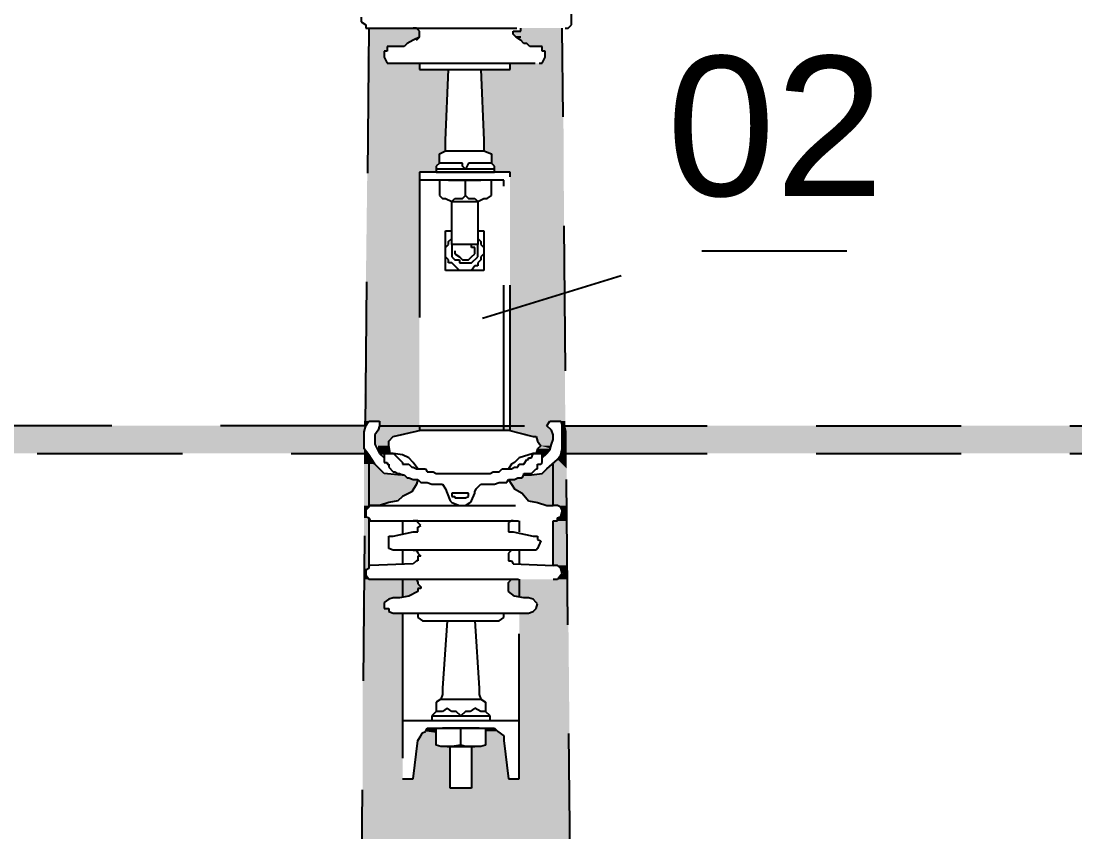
# Model space of a CAD drawing. Header units: metres. Extents: x 3162.2 to 3239.3, y 1435.1 to 1475.8.
# Drawn here: x 3178.155 to 3179.608, y 1471.202 to 1472.319 of the extents above; entities that cross this region are included whole.
import ezdxf

# ---------------------------------------------------------------- set-up
doc = ezdxf.new("R2010")
doc.units = ezdxf.units.M
doc.linetypes.add('CONTORNO_QUADRO_T', pattern=[0.35, 0.2, -0.15])
doc.layers.add('PDF29_Geometry', color=7, linetype='Continuous')
doc.layers.add('PDF29_Solid Fills', color=7, linetype='Continuous', true_color=0x939598)
doc.layers.add('PDF29_Text', color=30, linetype='Continuous', true_color=0xff7f00)
doc.styles.add('PDF ArialMT', font='arial.ttf')

msp = doc.modelspace()

# ---------------------------------------------------------------- linework, layer by layer
at = {"layer": 'PDF29_Geometry', "linetype": 'CONTORNO_QUADRO_T', "lineweight": 25}
for points in [[(3178.6237, 1472.3245), (3178.6237, 1472.3181), (3178.63, 1472.3139), (3178.63, 1472.3096), (3178.6385, 1472.3096), (3178.9052, 1472.3096), (3178.9094, 1472.3096), (3178.9137, 1472.3139), (3178.9137, 1472.3287)], [(3178.6343, 1472.3096), (3178.611, 1469.6469), (3178.6025, 1468.8045)], [(3178.6999, 1472.2927), (3178.7041, 1472.2969), (3178.7041, 1472.3054), (3178.6999, 1472.3096), (3178.6957, 1472.3096)], [(3178.8438, 1472.2969), (3178.8375, 1472.2969), (3178.8332, 1472.3012), (3178.8332, 1472.3054), (3178.8375, 1472.3054), (3178.8438, 1472.3054), (3178.8438, 1472.3096)], [(3178.9348, 1468.4997), (3178.9221, 1469.6469), (3178.9221, 1470.0872), (3178.901, 1472.3096)], [(3178.7041, 1472.2969), (3178.6957, 1472.2927), (3178.6872, 1472.2885), (3178.683, 1472.2842), (3178.6639, 1472.2842), (3178.6597, 1472.2842), (3178.6597, 1472.2779), (3178.6554, 1472.2779), (3178.6554, 1472.2694), (3178.6597, 1472.261), (3178.6639, 1472.261), (3178.8692, 1472.261), (3178.8735, 1472.261), (3178.8777, 1472.2694), (3178.8777, 1472.2779), (3178.8735, 1472.2779), (3178.8735, 1472.2842), (3178.8692, 1472.2842), (3178.8565, 1472.2842), (3178.8523, 1472.2885), (3178.8481, 1472.2885), (3178.8438, 1472.2927), (3178.8375, 1472.2969)], [(3178.7041, 1472.261), (3178.7041, 1472.2567), (3178.7041, 1472.2525), (3178.7147, 1472.2525), (3178.8205, 1472.2525), (3178.829, 1472.2525), (3178.829, 1472.2567), (3178.829, 1472.261)], [(3178.7316, 1472.1234), (3178.7316, 1472.1361), (3178.7401, 1472.1403), (3178.7401, 1472.1445), (3178.7401, 1472.1551), (3178.7443, 1472.2525)], [(3178.7888, 1472.2525), (3178.793, 1472.1551), (3178.793, 1472.1445), (3178.793, 1472.1403), (3178.8036, 1472.1361), (3178.8036, 1472.1234)], [(3178.7401, 1472.1403), (3178.793, 1472.1403)], [(3178.8078, 1472.1149), (3178.7274, 1472.1149), (3178.7274, 1472.1107), (3178.8078, 1472.1107), (3178.8078, 1472.1149), (3178.8078, 1472.1191), (3178.8036, 1472.1234), (3178.7973, 1472.1234), (3178.793, 1472.1234), (3178.7803, 1472.1234), (3178.7761, 1472.1234), (3178.7719, 1472.1234), (3178.7676, 1472.1149), (3178.7634, 1472.1191), (3178.7634, 1472.1234), (3178.7592, 1472.1234), (3178.7528, 1472.1234), (3178.7401, 1472.1234), (3178.7359, 1472.1234), (3178.7316, 1472.1234), (3178.7274, 1472.1191), (3178.7274, 1472.1149)], [(3178.829, 1471.7551), (3178.829, 1472.1043), (3178.829, 1472.1107), (3178.7041, 1472.1107), (3178.7041, 1471.7551)], [(3178.8205, 1471.7551), (3178.8205, 1472.0916), (3178.8205, 1472.0959), (3178.8205, 1472.1001), (3178.8163, 1472.1001), (3178.7041, 1472.1001)], [(3178.793, 1472.1001), (3178.7401, 1472.1001)], [(3178.7528, 1472.1001), (3178.7803, 1472.1001)], [(3178.7676, 1472.0789), (3178.7676, 1472.1001)], [(3178.7846, 1472.0302), (3178.793, 1472.0302), (3178.793, 1471.9752), (3178.7401, 1471.9752), (3178.7401, 1472.0302), (3178.7486, 1472.0302)], [(3178.7846, 1472.0197), (3178.7888, 1472.0154), (3178.7888, 1472.0112), (3178.793, 1472.007), (3178.793, 1471.9985), (3178.7888, 1471.9943), (3178.7888, 1471.99), (3178.7846, 1471.9858), (3178.7846, 1471.9816), (3178.7803, 1471.9816), (3178.7761, 1471.9752), (3178.7592, 1471.9752), (3178.7528, 1471.9816), (3178.7486, 1471.9858), (3178.7443, 1471.9858), (3178.7443, 1471.99), (3178.7401, 1471.9943), (3178.7401, 1472.007), (3178.7443, 1472.0112), (3178.7443, 1472.0154), (3178.7486, 1472.0197)], [(3178.7528, 1472.0112), (3178.7486, 1472.0112), (3178.7486, 1471.9943), (3178.7528, 1471.99), (3178.7592, 1471.99), (3178.7592, 1471.9858), (3178.7634, 1471.9858), (3178.7719, 1471.9858), (3178.7761, 1471.9858), (3178.7846, 1471.9943), (3178.7846, 1472.0112), (3178.7803, 1472.0112)], [(3178.7528, 1472.0027), (3178.7528, 1471.9985), (3178.7592, 1471.9943), (3178.7634, 1471.99), (3178.7719, 1471.99), (3178.7761, 1471.9943), (3178.7803, 1471.9985), (3178.7803, 1472.007), (3178.7761, 1472.007), (3178.7761, 1472.0112), (3178.7719, 1472.0112)], [(3178.6808, 1471.6937), (3178.6745, 1471.6937), (3178.6554, 1471.6958), (3178.6491, 1471.7022), (3178.6427, 1471.7085), (3178.6343, 1471.7212), (3178.6279, 1471.7297), (3178.6279, 1471.7403), (3178.6279, 1471.7466), (3178.6279, 1471.753), (3178.63, 1471.7614), (3177.1272, 1471.7614), (3177.1272, 1471.7233), (3178.63, 1471.7233)], [(3178.63, 1471.7614), (3178.6343, 1471.7678), (3178.6427, 1471.7678), (3178.6491, 1471.7678), (3178.6491, 1471.7614), (3178.8798, 1471.7614), (3178.884, 1471.7678), (3178.8883, 1471.7678), (3178.8946, 1471.7678), (3178.8989, 1471.7678), (3178.901, 1471.7614)], [(3178.6491, 1471.7614), (3178.647, 1471.7551), (3178.6427, 1471.7487), (3178.6427, 1471.736), (3178.6491, 1471.7233), (3178.6554, 1471.717)], [(3178.6491, 1471.7233), (3178.6681, 1471.7233), (3178.6639, 1471.7233), (3178.6618, 1471.7339), (3178.6618, 1471.7403), (3178.6681, 1471.7466), (3178.7062, 1471.7551), (3178.8269, 1471.7551), (3178.8608, 1471.7466), (3178.865, 1471.7466), (3178.8671, 1471.7403), (3178.8713, 1471.7339), (3178.8671, 1471.7297), (3178.865, 1471.7233), (3178.8608, 1471.7233), (3178.8798, 1471.7233)], [(3178.8481, 1471.6937), (3178.8586, 1471.6937), (3178.8735, 1471.6958), (3178.8798, 1471.7022), (3178.8946, 1471.7149), (3178.8989, 1471.7212), (3178.901, 1471.7297), (3178.901, 1471.7403), (3178.901, 1471.753), (3178.901, 1471.7614), (3180.4038, 1471.7614)], [(3178.8735, 1471.717), (3178.8798, 1471.7233), (3178.884, 1471.7276), (3178.8862, 1471.736), (3178.8883, 1471.7424), (3178.8883, 1471.7487), (3178.8862, 1471.7551), (3178.8798, 1471.7614)], [(3178.6343, 1471.717), (3178.6343, 1471.6492)], [(3178.6533, 1471.7233), (3178.6554, 1471.7233), (3178.6554, 1471.717), (3178.6554, 1471.7106), (3178.6597, 1471.7106), (3178.6597, 1471.7085), (3178.6618, 1471.7085), (3178.6618, 1471.7043), (3178.6681, 1471.6979), (3178.6703, 1471.6979), (3178.6745, 1471.6958), (3178.6766, 1471.6958), (3178.6808, 1471.6937), (3178.683, 1471.6937), (3178.6872, 1471.6895), (3178.6893, 1471.6895), (3178.6957, 1471.6873), (3178.702, 1471.6873), (3178.7062, 1471.6831), (3178.7147, 1471.6831), (3178.7211, 1471.681), (3178.7338, 1471.681), (3178.7359, 1471.681), (3178.7401, 1471.6746), (3178.7422, 1471.6683), (3178.7465, 1471.6577), (3178.7486, 1471.6556), (3178.7592, 1471.6514), (3178.7655, 1471.6514), (3178.7676, 1471.6514), (3178.774, 1471.6556), (3178.7761, 1471.6577), (3178.7803, 1471.6683), (3178.7803, 1471.6704), (3178.7824, 1471.6746), (3178.7888, 1471.681), (3178.7951, 1471.681), (3178.7994, 1471.681), (3178.8078, 1471.681), (3178.8142, 1471.6831), (3178.8248, 1471.6831), (3178.8269, 1471.6873), (3178.8311, 1471.6873), (3178.8332, 1471.6873), (3178.8354, 1471.6873), (3178.8396, 1471.6895), (3178.8459, 1471.6895), (3178.8481, 1471.6937), (3178.8481, 1471.6958), (3178.8523, 1471.6958), (3178.8544, 1471.6958), (3178.8586, 1471.6958), (3178.865, 1471.7022), (3178.8671, 1471.7022), (3178.8671, 1471.7043), (3178.8671, 1471.7085), (3178.8713, 1471.7085), (3178.8735, 1471.7106), (3178.8735, 1471.7149), (3178.8735, 1471.717), (3178.8735, 1471.7212), (3178.8777, 1471.7212), (3178.8777, 1471.7233)], [(3178.702, 1471.7022), (3178.6957, 1471.7106), (3178.6893, 1471.717), (3178.6808, 1471.7212), (3178.6681, 1471.7233), (3178.6703, 1471.7212), (3178.6745, 1471.717), (3178.6766, 1471.7149), (3178.6808, 1471.7106), (3178.6808, 1471.7085), (3178.683, 1471.7085), (3178.6872, 1471.7085), (3178.6893, 1471.7085), (3178.6935, 1471.7043), (3178.6957, 1471.7043), (3178.6999, 1471.7022), (3178.702, 1471.7022), (3178.7084, 1471.7022), (3178.7126, 1471.7022), (3178.7147, 1471.6979), (3178.7232, 1471.6979), (3178.7274, 1471.6958), (3178.7486, 1471.6958), (3178.7528, 1471.6958), (3178.7761, 1471.6958), (3178.7803, 1471.6958), (3178.8015, 1471.6958), (3178.8057, 1471.6979), (3178.8142, 1471.6979), (3178.8184, 1471.7022), (3178.8248, 1471.7022), (3178.8269, 1471.7022), (3178.8311, 1471.7022), (3178.8354, 1471.7043), (3178.8396, 1471.7043), (3178.8417, 1471.7085), (3178.8459, 1471.7085), (3178.8481, 1471.7085), (3178.8523, 1471.7149), (3178.8544, 1471.7149), (3178.8544, 1471.717), (3178.8586, 1471.717), (3178.8608, 1471.7233), (3178.8417, 1471.717), (3178.8354, 1471.7106), (3178.8311, 1471.7085), (3178.8269, 1471.7022)], [(3178.901, 1471.7233), (3180.4038, 1471.7233)], [(3178.702, 1471.6873), (3178.6999, 1471.681), (3178.6935, 1471.6704), (3178.6808, 1471.6641), (3178.6745, 1471.6577), (3178.6618, 1471.6556), (3178.6491, 1471.6514), (3178.6406, 1471.6514), (3178.6343, 1471.6514), (3178.6343, 1471.6492), (3178.63, 1471.645), (3178.63, 1471.6365), (3178.6343, 1471.6344), (3178.6364, 1471.6302), (3178.6406, 1471.6302), (3178.8883, 1471.6302), (3178.8946, 1471.6302), (3178.8946, 1471.6344), (3178.8989, 1471.6365), (3178.901, 1471.6429), (3178.901, 1471.645), (3178.8989, 1471.6492), (3178.8946, 1471.6514), (3178.8883, 1471.6514), (3178.8883, 1471.7085)], [(3178.8269, 1471.6873), (3178.8311, 1471.681), (3178.8354, 1471.6746), (3178.8459, 1471.6683), (3178.8544, 1471.6577), (3178.8671, 1471.6556), (3178.8798, 1471.6514), (3178.8883, 1471.6514)], [(3178.6364, 1471.6514), (3178.8925, 1471.6514)], [(3178.6957, 1471.59), (3178.6999, 1471.59), (3178.702, 1471.5857), (3178.7062, 1471.5815), (3178.702, 1471.5815), (3178.702, 1471.5752), (3178.6999, 1471.5752), (3178.6957, 1471.5709), (3178.6364, 1471.5688), (3178.6343, 1471.5688), (3178.6343, 1471.5646), (3178.63, 1471.5625), (3178.63, 1471.5561), (3178.6343, 1471.5498), (3178.6364, 1471.5498), (3178.6406, 1471.5498), (3178.8883, 1471.5498), (3178.8946, 1471.5498), (3178.8989, 1471.5561), (3178.901, 1471.5582), (3178.8989, 1471.5646), (3178.8946, 1471.5688), (3178.8883, 1471.5688), (3178.8883, 1471.6302)], [(3178.6343, 1471.6344), (3178.6343, 1471.5646)], [(3178.8332, 1471.6302), (3178.8311, 1471.6302), (3178.8269, 1471.6281), (3178.8269, 1471.6217), (3178.8269, 1471.6154), (3178.8311, 1471.6154), (3178.8332, 1471.6154), (3178.8608, 1471.609), (3178.865, 1471.609), (3178.8671, 1471.609), (3178.8671, 1471.6048), (3178.8713, 1471.6027), (3178.8671, 1471.5921), (3178.865, 1471.59), (3178.8608, 1471.59), (3178.6681, 1471.59), (3178.6618, 1471.5921), (3178.6618, 1471.5963), (3178.6618, 1471.6048), (3178.6618, 1471.609), (3178.6681, 1471.609), (3178.6957, 1471.6154), (3178.6999, 1471.6154), (3178.702, 1471.6154), (3178.702, 1471.6217), (3178.7062, 1471.6238), (3178.702, 1471.6281), (3178.702, 1471.6302), (3178.6999, 1471.6302), (3178.6957, 1471.6302)], [(3178.6808, 1471.6302), (3178.6808, 1471.6111)], [(3178.8417, 1471.6302), (3178.8417, 1471.6154)], [(3178.6808, 1471.59), (3178.6808, 1471.5709)], [(3178.8332, 1471.59), (3178.8311, 1471.59), (3178.8269, 1471.5857), (3178.8269, 1471.5815), (3178.8269, 1471.5752), (3178.8311, 1471.5752), (3178.8332, 1471.5709), (3178.8883, 1471.5688)], [(3178.8417, 1471.59), (3178.8417, 1471.5709)], [(3178.6957, 1471.5498), (3178.6999, 1471.5498), (3178.702, 1471.5455), (3178.702, 1471.5434), (3178.7062, 1471.5392), (3178.7062, 1471.5371), (3178.702, 1471.5371), (3178.702, 1471.5328), (3178.6893, 1471.5265), (3178.6766, 1471.5244), (3178.6681, 1471.5244), (3178.6618, 1471.5223), (3178.6554, 1471.518), (3178.6554, 1471.5096), (3178.6618, 1471.5096), (3178.6618, 1471.5053), (3178.6681, 1471.5032), (3178.8544, 1471.5032), (3178.8608, 1471.5053), (3178.865, 1471.5096), (3178.8671, 1471.5159), (3178.865, 1471.518), (3178.8608, 1471.5223), (3178.8544, 1471.5244), (3178.8481, 1471.5244), (3178.8354, 1471.5265), (3178.8269, 1471.5328), (3178.8269, 1471.5371), (3178.8269, 1471.5434), (3178.8269, 1471.5455), (3178.8311, 1471.5498), (3178.8332, 1471.5498)], [(3178.6808, 1471.5498), (3178.6808, 1471.5265)], [(3178.8417, 1471.5498), (3178.8417, 1471.5265)], [(3178.6808, 1471.5032), (3178.6808, 1471.2746), (3178.6957, 1471.2746), (3178.702, 1471.3275), (3178.7062, 1471.3339), (3178.7084, 1471.3381), (3178.7126, 1471.3402), (3178.7147, 1471.3445), (3178.7211, 1471.3445), (3178.8015, 1471.3445), (3178.8078, 1471.3445), (3178.8121, 1471.3402), (3178.8205, 1471.3339), (3178.8205, 1471.3275), (3178.8269, 1471.2746), (3178.8417, 1471.2746), (3178.8417, 1471.5032)], [(3178.702, 1471.5032), (3178.702, 1471.499), (3178.702, 1471.4969), (3178.7084, 1471.4926), (3178.7126, 1471.4926), (3178.8121, 1471.4926), (3178.8142, 1471.4926), (3178.8205, 1471.4969), (3178.8205, 1471.499), (3178.8205, 1471.5032)], [(3178.7422, 1471.4926), (3178.7359, 1471.3995), (3178.7359, 1471.391), (3178.7338, 1471.3847), (3178.7274, 1471.3804), (3178.7274, 1471.3677)], [(3178.7803, 1471.4926), (3178.7867, 1471.3995), (3178.7867, 1471.391), (3178.7888, 1471.3847), (3178.7951, 1471.3804), (3178.7951, 1471.3677)], [(3178.7338, 1471.3847), (3178.7888, 1471.3847)], [(3178.6808, 1471.355), (3178.8417, 1471.355)], [(3178.7211, 1471.3614), (3178.7211, 1471.355), (3178.8015, 1471.355), (3178.8015, 1471.3614)], [(3178.7613, 1471.3212), (3178.7486, 1471.3191), (3178.7422, 1471.3191), (3178.7338, 1471.3191), (3178.7274, 1471.3212), (3178.7274, 1471.3445), (3178.7951, 1471.3445), (3178.7951, 1471.3212), (3178.7888, 1471.3191), (3178.7803, 1471.3191), (3178.774, 1471.3191), (3178.7676, 1471.3191), (3178.7613, 1471.3212), (3178.7613, 1471.3445)], [(3178.7867, 1471.3445), (3178.7359, 1471.3445)], [(3178.7824, 1471.3445), (3178.7401, 1471.3445), (3178.7824, 1471.3445)], [(3178.7486, 1471.3445), (3178.774, 1471.3445)], [(3178.7422, 1471.3191), (3178.7803, 1471.3191)], [(3178.7761, 1471.3191), (3178.7761, 1471.2619), (3178.774, 1471.2619), (3178.7486, 1471.2619), (3178.7465, 1471.2619), (3178.7465, 1471.3191)]]:
    msp.add_lwpolyline(points, dxfattribs=at)
for points in [[(3178.8036, 1472.0789), (3178.8036, 1472.1001), (3178.7316, 1472.1001), (3178.7316, 1472.0789), (3178.7359, 1472.0747), (3178.7401, 1472.0747), (3178.7486, 1472.0705), (3178.7528, 1472.0747), (3178.7634, 1472.0747), (3178.7676, 1472.0789), (3178.7719, 1472.0747), (3178.7803, 1472.0747), (3178.7846, 1472.0705), (3178.793, 1472.0747), (3178.7973, 1472.0747)], [(3178.7888, 1472.1001), (3178.7443, 1472.1001)], [(3178.7486, 1472.0705), (3178.7846, 1472.0705), (3178.7846, 1472.0112), (3178.7486, 1472.0112), (3178.7486, 1472.0154)], [(3178.7486, 1471.6641), (3178.7528, 1471.6641), (3178.7528, 1471.6619), (3178.7676, 1471.6619), (3178.7719, 1471.6641), (3178.7719, 1471.6683), (3178.7676, 1471.6683), (3178.7549, 1471.6683), (3178.7486, 1471.6683)], [(3178.7613, 1471.3614), (3178.7549, 1471.3677), (3178.7486, 1471.3677), (3178.7422, 1471.372), (3178.7359, 1471.3677), (3178.7274, 1471.3677), (3178.7211, 1471.3614), (3178.8015, 1471.3614), (3178.7951, 1471.3677), (3178.7888, 1471.3677), (3178.7803, 1471.372), (3178.774, 1471.3677), (3178.7676, 1471.3677)]]:
    msp.add_lwpolyline(points, close=True, dxfattribs=at)
at = {"layer": 'PDF29_Geometry', "color": 150, "linetype": 'CONTORNO_QUADRO_T', "lineweight": 25, "true_color": 0x007fff}
msp.add_lwpolyline([(3178.7909, 1471.9096), (3179.0936, 1472.0027), (3179.3624, 1472.0027)], dxfattribs=at)
at = {"layer": 'PDF29_Solid Fills', "linetype": 'CONTORNO_QUADRO_T', "transparency": 33554559}
for points in [[(3178.6999, 1472.3096), (3178.6343, 1472.3096), (3178.7041, 1472.3054)], [(3178.6343, 1472.3096), (3178.7041, 1472.3054), (3178.6343, 1472.3054)], [(3178.901, 1472.3096), (3178.8438, 1472.3096), (3178.901, 1472.3054)], [(3178.8438, 1472.3096), (3178.901, 1472.3054), (3178.8438, 1472.3054)], [(3178.7041, 1472.3054), (3178.6343, 1472.3054), (3178.7041, 1472.2969)], [(3178.6343, 1472.3054), (3178.7041, 1472.2969), (3178.6343, 1472.2969)], [(3178.7041, 1472.2969), (3178.6343, 1472.2969), (3178.6957, 1472.2927)], [(3178.6343, 1472.2969), (3178.6957, 1472.2927), (3178.6343, 1472.2927)], [(3178.6957, 1472.2927), (3178.6343, 1472.2927), (3178.6872, 1472.2885)], [(3178.6343, 1472.2927), (3178.6872, 1472.2885), (3178.6343, 1472.2885)], [(3178.901, 1472.3054), (3178.8332, 1472.3054), (3178.901, 1472.3012)], [(3178.8332, 1472.3054), (3178.901, 1472.3012), (3178.8332, 1472.3012)], [(3178.901, 1472.3012), (3178.8332, 1472.3012), (3178.901, 1472.2969)], [(3178.8332, 1472.3012), (3178.901, 1472.2969), (3178.8375, 1472.2969)], [(3178.901, 1472.2969), (3178.8375, 1472.2969), (3178.901, 1472.2927)], [(3178.8375, 1472.2969), (3178.901, 1472.2927), (3178.8438, 1472.2927)], [(3178.901, 1472.2927), (3178.8438, 1472.2927), (3178.901, 1472.2885)], [(3178.8438, 1472.2927), (3178.901, 1472.2885), (3178.8481, 1472.2885)], [(3178.6872, 1472.2885), (3178.6343, 1472.2885), (3178.683, 1472.2842)], [(3178.6343, 1472.2885), (3178.683, 1472.2842), (3178.6343, 1472.2842)], [(3178.6597, 1472.2842), (3178.6343, 1472.2842), (3178.6597, 1472.2779)], [(3178.6343, 1472.2842), (3178.6597, 1472.2779), (3178.6343, 1472.2779)], [(3178.901, 1472.2885), (3178.8523, 1472.2885), (3178.901, 1472.2842)], [(3178.8523, 1472.2885), (3178.901, 1472.2842), (3178.8565, 1472.2842)], [(3178.901, 1472.2842), (3178.8735, 1472.2842), (3178.901, 1472.2779)], [(3178.8735, 1472.2842), (3178.901, 1472.2779), (3178.8735, 1472.2779)], [(3178.6343, 1472.2779), (3178.6554, 1472.2694), (3178.6322, 1472.2694)], [(3178.6554, 1472.2694), (3178.6322, 1472.2694), (3178.6597, 1472.261)], [(3178.6322, 1472.2694), (3178.6597, 1472.261), (3178.6322, 1472.261)], [(3178.6554, 1472.2779), (3178.6343, 1472.2779), (3178.6554, 1472.2694)], [(3178.8777, 1472.2694), (3178.901, 1472.261), (3178.8735, 1472.261)], [(3178.901, 1472.2779), (3178.8777, 1472.2779), (3178.901, 1472.2694)], [(3178.8777, 1472.2779), (3178.901, 1472.2694), (3178.8777, 1472.2694)], [(3178.901, 1472.2694), (3178.8777, 1472.2694), (3178.901, 1472.261)], [(3178.7041, 1472.261), (3178.6322, 1472.261), (3178.7041, 1472.2567)], [(3178.6322, 1472.261), (3178.7041, 1472.2567), (3178.6322, 1472.2567)], [(3178.7041, 1472.2567), (3178.6322, 1472.2567), (3178.7041, 1472.2525)], [(3178.6322, 1472.2567), (3178.7041, 1472.2525), (3178.6322, 1472.2525)], [(3178.7443, 1472.2525), (3178.6322, 1472.2525), (3178.7401, 1472.1551)], [(3178.6322, 1472.2525), (3178.7401, 1472.1551), (3178.6322, 1472.1551)], [(3178.901, 1472.2525), (3178.7888, 1472.2525), (3178.9031, 1472.1551)], [(3178.7888, 1472.2525), (3178.9031, 1472.1551), (3178.793, 1472.1551)], [(3178.901, 1472.261), (3178.829, 1472.261), (3178.901, 1472.2567)], [(3178.829, 1472.261), (3178.901, 1472.2567), (3178.829, 1472.2567)], [(3178.901, 1472.2567), (3178.829, 1472.2567), (3178.901, 1472.2525)], [(3178.829, 1472.2567), (3178.901, 1472.2525), (3178.829, 1472.2525)], [(3178.7401, 1472.1551), (3178.6322, 1472.1551), (3178.7401, 1472.1445)], [(3178.6322, 1472.1551), (3178.7401, 1472.1445), (3178.6322, 1472.1445)], [(3178.9031, 1472.1551), (3178.793, 1472.1551), (3178.9031, 1472.1445)], [(3178.793, 1472.1551), (3178.9031, 1472.1445), (3178.793, 1472.1445)], [(3178.7401, 1472.1445), (3178.6322, 1472.1445), (3178.7401, 1472.1403)], [(3178.6322, 1472.1445), (3178.7401, 1472.1403), (3178.6322, 1472.1403)], [(3178.7401, 1472.1403), (3178.6322, 1472.1403), (3178.7316, 1472.1361)], [(3178.6322, 1472.1403), (3178.7316, 1472.1361), (3178.6322, 1472.1361)], [(3178.7316, 1472.1361), (3178.6322, 1472.1361), (3178.7316, 1472.1234)], [(3178.6322, 1472.1361), (3178.7316, 1472.1234), (3178.6322, 1472.1234)], [(3178.9031, 1472.1445), (3178.793, 1472.1445), (3178.9031, 1472.1403)], [(3178.793, 1472.1445), (3178.9031, 1472.1403), (3178.793, 1472.1403)], [(3178.9031, 1472.1403), (3178.793, 1472.1403), (3178.9031, 1472.1361)], [(3178.793, 1472.1403), (3178.9031, 1472.1361), (3178.8036, 1472.1361)], [(3178.9031, 1472.1361), (3178.8036, 1472.1361), (3178.9031, 1472.1234)], [(3178.8036, 1472.1361), (3178.9031, 1472.1234), (3178.8036, 1472.1234)], [(3178.7316, 1472.1234), (3178.6322, 1472.1234), (3178.7274, 1472.1191)], [(3178.6322, 1472.1234), (3178.7274, 1472.1191), (3178.6322, 1472.1191)], [(3178.7274, 1472.1191), (3178.6322, 1472.1191), (3178.7274, 1472.1149)], [(3178.6322, 1472.1191), (3178.7274, 1472.1149), (3178.6322, 1472.1149)], [(3178.9031, 1472.1234), (3178.8036, 1472.1234), (3178.9031, 1472.1191)], [(3178.8036, 1472.1234), (3178.9031, 1472.1191), (3178.8078, 1472.1191)], [(3178.9031, 1472.1191), (3178.8078, 1472.1191), (3178.9031, 1472.1149)], [(3178.8078, 1472.1191), (3178.9031, 1472.1149), (3178.8078, 1472.1149)], [(3178.6322, 1472.1107), (3178.7041, 1471.7678), (3178.6279, 1471.7678)], [(3178.7274, 1472.1149), (3178.6322, 1472.1149), (3178.7274, 1472.1107)], [(3178.6322, 1472.1149), (3178.7274, 1472.1107), (3178.6322, 1472.1107)], [(3178.7041, 1472.1107), (3178.6322, 1472.1107), (3178.7041, 1471.7678)], [(3178.9031, 1472.1149), (3178.8078, 1472.1149), (3178.9031, 1472.1107)], [(3178.8078, 1472.1149), (3178.9031, 1472.1107), (3178.8078, 1472.1107)], [(3178.9031, 1472.1107), (3178.829, 1472.1107), (3178.9031, 1472.1043)], [(3178.829, 1472.1107), (3178.9031, 1472.1043), (3178.829, 1472.1043)], [(3178.9031, 1472.1043), (3178.829, 1472.1043), (3178.9052, 1471.7678)], [(3178.829, 1472.1043), (3178.9052, 1471.7678), (3178.829, 1471.7678)], [(3178.6343, 1471.7678), (3178.6279, 1471.7678), (3178.63, 1471.7614)], [(3178.6279, 1471.7678), (3178.63, 1471.7614), (3178.6279, 1471.7614)], [(3178.7041, 1471.7678), (3178.6491, 1471.7678), (3178.7041, 1471.7614)], [(3178.6491, 1471.7678), (3178.7041, 1471.7614), (3178.6491, 1471.7614)], [(3178.884, 1471.7678), (3178.829, 1471.7678), (3178.8798, 1471.7614)], [(3178.829, 1471.7678), (3178.8798, 1471.7614), (3178.829, 1471.7614)], [(3178.9052, 1471.7678), (3178.8989, 1471.7678), (3178.9052, 1471.7614)], [(3178.8989, 1471.7678), (3178.9052, 1471.7614), (3178.901, 1471.7614)], [(3178.9052, 1471.7614), (3178.901, 1471.7614), (3178.9073, 1471.753)], [(3178.901, 1471.7614), (3178.9073, 1471.753), (3178.901, 1471.753)], [(3178.9073, 1471.753), (3178.901, 1471.753), (3178.9073, 1471.7403)], [(3178.901, 1471.753), (3178.9073, 1471.7403), (3178.901, 1471.7403)], [(3178.6279, 1471.7276), (3178.6343, 1471.7212), (3178.6279, 1471.7212)], [(3178.901, 1471.7297), (3178.9073, 1471.7212), (3178.8989, 1471.7212)], [(3178.9073, 1471.7403), (3178.901, 1471.7403), (3178.9073, 1471.7297)], [(3178.901, 1471.7403), (3178.9073, 1471.7297), (3178.901, 1471.7297)], [(3178.9073, 1471.7297), (3178.901, 1471.7297), (3178.9073, 1471.7212)], [(3178.6343, 1471.7212), (3178.6279, 1471.7212), (3178.6427, 1471.7085)], [(3178.6279, 1471.7212), (3178.6427, 1471.7085), (3178.6279, 1471.7085)], [(3178.8946, 1471.7149), (3178.9073, 1471.7022), (3178.8798, 1471.7022)], [(3178.8989, 1471.7212), (3178.9073, 1471.7149), (3178.8946, 1471.7149)], [(3178.9073, 1471.7149), (3178.8946, 1471.7149), (3178.9073, 1471.7022)], [(3178.9073, 1471.7212), (3178.8989, 1471.7212), (3178.9073, 1471.7149)], [(3178.6427, 1471.7085), (3178.6279, 1471.7085), (3178.6491, 1471.7022)], [(3178.6279, 1471.7085), (3178.6491, 1471.7022), (3178.6279, 1471.7022)], [(3178.6491, 1471.7022), (3178.6279, 1471.7022), (3178.6554, 1471.6958)], [(3178.6279, 1471.7022), (3178.6554, 1471.6958), (3178.6279, 1471.6958)], [(3178.8798, 1471.7022), (3178.9073, 1471.6958), (3178.8735, 1471.6958)], [(3178.9073, 1471.7022), (3178.8798, 1471.7022), (3178.9073, 1471.6958)], [(3178.6554, 1471.6958), (3178.6279, 1471.6958), (3178.6745, 1471.6937)], [(3178.6279, 1471.6958), (3178.6745, 1471.6937), (3178.6279, 1471.6937)], [(3178.683, 1471.6937), (3178.6279, 1471.6937), (3178.6872, 1471.6895)], [(3178.6279, 1471.6937), (3178.6872, 1471.6895), (3178.6279, 1471.6895)], [(3178.6893, 1471.6895), (3178.6279, 1471.6895), (3178.6957, 1471.6873)], [(3178.6279, 1471.6895), (3178.6957, 1471.6873), (3178.6279, 1471.6873)], [(3178.702, 1471.6873), (3178.6279, 1471.6873), (3178.6999, 1471.681)], [(3178.6279, 1471.6873), (3178.6999, 1471.681), (3178.6279, 1471.681)], [(3178.9073, 1471.6873), (3178.8269, 1471.6873), (3178.9073, 1471.681)], [(3178.8269, 1471.6873), (3178.9073, 1471.681), (3178.8311, 1471.681)], [(3178.8396, 1471.6895), (3178.9073, 1471.6873), (3178.8354, 1471.6873)], [(3178.9073, 1471.6895), (3178.8396, 1471.6895), (3178.9073, 1471.6873)], [(3178.8481, 1471.6937), (3178.9073, 1471.6895), (3178.8459, 1471.6895)], [(3178.9073, 1471.6937), (3178.8481, 1471.6937), (3178.9073, 1471.6895)], [(3178.8735, 1471.6958), (3178.9073, 1471.6937), (3178.8586, 1471.6937)], [(3178.9073, 1471.6958), (3178.8735, 1471.6958), (3178.9073, 1471.6937)], [(3178.6999, 1471.681), (3178.6279, 1471.681), (3178.6935, 1471.6704)], [(3178.6279, 1471.681), (3178.6935, 1471.6704), (3178.6279, 1471.6704)], [(3178.6935, 1471.6704), (3178.6279, 1471.6704), (3178.6808, 1471.6641)], [(3178.6279, 1471.6704), (3178.6808, 1471.6641), (3178.6279, 1471.6641)], [(3178.9073, 1471.681), (3178.8311, 1471.681), (3178.9073, 1471.6746)], [(3178.8311, 1471.681), (3178.9073, 1471.6746), (3178.8354, 1471.6746)], [(3178.9073, 1471.6746), (3178.8354, 1471.6746), (3178.9073, 1471.6683)], [(3178.8354, 1471.6746), (3178.9073, 1471.6683), (3178.8459, 1471.6683)], [(3178.9073, 1471.6683), (3178.8459, 1471.6683), (3178.9073, 1471.6577)], [(3178.8459, 1471.6683), (3178.9073, 1471.6577), (3178.8544, 1471.6577)], [(3178.6808, 1471.6641), (3178.6279, 1471.6641), (3178.6745, 1471.6577)], [(3178.6279, 1471.6641), (3178.6745, 1471.6577), (3178.6279, 1471.6577)], [(3178.6745, 1471.6577), (3178.6279, 1471.6577), (3178.6618, 1471.6556)], [(3178.6279, 1471.6577), (3178.6618, 1471.6556), (3178.6279, 1471.6556)], [(3178.6618, 1471.6556), (3178.6279, 1471.6556), (3178.6491, 1471.6514)], [(3178.6279, 1471.6556), (3178.6491, 1471.6514), (3178.6279, 1471.6514)], [(3178.9073, 1471.6577), (3178.8544, 1471.6577), (3178.9073, 1471.6556)], [(3178.8544, 1471.6577), (3178.9073, 1471.6556), (3178.8671, 1471.6556)], [(3178.9073, 1471.6556), (3178.8671, 1471.6556), (3178.9073, 1471.6514)], [(3178.8671, 1471.6556), (3178.9073, 1471.6514), (3178.8798, 1471.6514)], [(3178.6343, 1471.6514), (3178.6279, 1471.6514), (3178.6343, 1471.6492)], [(3178.6279, 1471.6514), (3178.6343, 1471.6492), (3178.6279, 1471.6492)], [(3178.6343, 1471.6492), (3178.6279, 1471.6492), (3178.63, 1471.645)], [(3178.6279, 1471.6492), (3178.63, 1471.645), (3178.6279, 1471.645)], [(3178.63, 1471.645), (3178.6279, 1471.645), (3178.63, 1471.6365)], [(3178.6279, 1471.645), (3178.63, 1471.6365), (3178.6279, 1471.6365)], [(3178.9073, 1471.6514), (3178.8946, 1471.6514), (3178.9073, 1471.6492)], [(3178.8946, 1471.6514), (3178.9073, 1471.6492), (3178.8989, 1471.6492)], [(3178.9073, 1471.6492), (3178.8989, 1471.6492), (3178.9073, 1471.645)], [(3178.8989, 1471.6492), (3178.9073, 1471.645), (3178.901, 1471.645)], [(3178.901, 1471.6429), (3178.9073, 1471.6365), (3178.8989, 1471.6365)], [(3178.9073, 1471.645), (3178.901, 1471.645), (3178.9073, 1471.6429)], [(3178.901, 1471.645), (3178.9073, 1471.6429), (3178.901, 1471.6429)], [(3178.9073, 1471.6429), (3178.901, 1471.6429), (3178.9073, 1471.6365)], [(3178.63, 1471.6365), (3178.6279, 1471.6365), (3178.6343, 1471.6344)], [(3178.6279, 1471.6365), (3178.6343, 1471.6344), (3178.6279, 1471.6344)], [(3178.6343, 1471.6344), (3178.6279, 1471.6344), (3178.6343, 1471.5646)], [(3178.6279, 1471.6344), (3178.6343, 1471.5646), (3178.6279, 1471.5646)], [(3178.9073, 1471.6302), (3178.8883, 1471.6302), (3178.9073, 1471.5688)], [(3178.8883, 1471.6302), (3178.9073, 1471.5688), (3178.8883, 1471.5688)], [(3178.8989, 1471.6365), (3178.9073, 1471.6344), (3178.8946, 1471.6344)], [(3178.9073, 1471.6344), (3178.8946, 1471.6344), (3178.9073, 1471.6302)], [(3178.8946, 1471.6344), (3178.9073, 1471.6302), (3178.8946, 1471.6302)], [(3178.9073, 1471.6365), (3178.8989, 1471.6365), (3178.9073, 1471.6344)], [(3178.9073, 1471.5688), (3178.8946, 1471.5688), (3178.9073, 1471.5646)], [(3178.8946, 1471.5688), (3178.9073, 1471.5646), (3178.8989, 1471.5646)], [(3178.6343, 1471.5646), (3178.6279, 1471.5646), (3178.63, 1471.5625)], [(3178.6279, 1471.5646), (3178.63, 1471.5625), (3178.6279, 1471.5625)], [(3178.63, 1471.5625), (3178.6279, 1471.5625), (3178.63, 1471.5561)], [(3178.6279, 1471.5625), (3178.63, 1471.5561), (3178.6279, 1471.5561)], [(3178.63, 1471.5561), (3178.6279, 1471.5561), (3178.6343, 1471.5498)], [(3178.6279, 1471.5561), (3178.6343, 1471.5498), (3178.6279, 1471.5498)], [(3178.8989, 1471.5561), (3178.9073, 1471.5498), (3178.8946, 1471.5498)], [(3178.9073, 1471.5646), (3178.8989, 1471.5646), (3178.9073, 1471.5582)], [(3178.8989, 1471.5646), (3178.9073, 1471.5582), (3178.901, 1471.5582)], [(3178.901, 1471.5582), (3178.9073, 1471.5561), (3178.8989, 1471.5561)], [(3178.9073, 1471.5561), (3178.8989, 1471.5561), (3178.9073, 1471.5498)], [(3178.9073, 1471.5582), (3178.901, 1471.5582), (3178.9073, 1471.5561)], [(3178.6999, 1471.5498), (3178.6279, 1471.5498), (3178.702, 1471.5455)], [(3178.6279, 1471.5498), (3178.702, 1471.5455), (3178.6279, 1471.5455)], [(3178.702, 1471.5455), (3178.6279, 1471.5455), (3178.702, 1471.5434)], [(3178.6279, 1471.5455), (3178.702, 1471.5434), (3178.6279, 1471.5434)], [(3178.702, 1471.5434), (3178.6279, 1471.5434), (3178.7062, 1471.5392)], [(3178.6279, 1471.5434), (3178.7062, 1471.5392), (3178.6279, 1471.5392)], [(3178.7062, 1471.5392), (3178.6279, 1471.5392), (3178.7062, 1471.5371)], [(3178.6279, 1471.5392), (3178.7062, 1471.5371), (3178.6279, 1471.5371)], [(3178.702, 1471.5371), (3178.6279, 1471.5371), (3178.702, 1471.5328)], [(3178.6279, 1471.5371), (3178.702, 1471.5328), (3178.6279, 1471.5328)], [(3178.8311, 1471.5498), (3178.9073, 1471.5455), (3178.8269, 1471.5455)], [(3178.9073, 1471.5455), (3178.8269, 1471.5455), (3178.9094, 1471.5434)], [(3178.8269, 1471.5455), (3178.9094, 1471.5434), (3178.8269, 1471.5434)], [(3178.9094, 1471.5434), (3178.8269, 1471.5434), (3178.9094, 1471.5371)], [(3178.8269, 1471.5434), (3178.9094, 1471.5371), (3178.8269, 1471.5371)], [(3178.9094, 1471.5371), (3178.8269, 1471.5371), (3178.9094, 1471.5328)], [(3178.8269, 1471.5371), (3178.9094, 1471.5328), (3178.8269, 1471.5328)], [(3178.9073, 1471.5498), (3178.8311, 1471.5498), (3178.9073, 1471.5455)], [(3178.702, 1471.5328), (3178.6279, 1471.5328), (3178.6893, 1471.5265)], [(3178.6279, 1471.5328), (3178.6893, 1471.5265), (3178.6279, 1471.5265)], [(3178.6893, 1471.5265), (3178.6279, 1471.5265), (3178.6766, 1471.5244)], [(3178.6279, 1471.5265), (3178.6766, 1471.5244), (3178.6279, 1471.5244)], [(3178.6681, 1471.5244), (3178.6279, 1471.5244), (3178.6618, 1471.5223)], [(3178.6279, 1471.5244), (3178.6618, 1471.5223), (3178.6279, 1471.5223)], [(3178.9094, 1471.5328), (3178.8269, 1471.5328), (3178.9094, 1471.5265)], [(3178.8269, 1471.5328), (3178.9094, 1471.5265), (3178.8354, 1471.5265)], [(3178.9094, 1471.5265), (3178.8354, 1471.5265), (3178.9094, 1471.5244)], [(3178.8354, 1471.5265), (3178.9094, 1471.5244), (3178.8481, 1471.5244)], [(3178.9094, 1471.5244), (3178.8544, 1471.5244), (3178.9094, 1471.5223)], [(3178.8544, 1471.5244), (3178.9094, 1471.5223), (3178.8608, 1471.5223)], [(3178.6279, 1471.518), (3178.6554, 1471.5096), (3178.6258, 1471.5096)], [(3178.6618, 1471.5096), (3178.6258, 1471.5096), (3178.6618, 1471.5053)], [(3178.6258, 1471.5096), (3178.6618, 1471.5053), (3178.6258, 1471.5053)], [(3178.6618, 1471.5223), (3178.6279, 1471.5223), (3178.6554, 1471.518)], [(3178.6279, 1471.5223), (3178.6554, 1471.518), (3178.6279, 1471.518)], [(3178.6554, 1471.518), (3178.6279, 1471.518), (3178.6554, 1471.5096)], [(3178.9094, 1471.5223), (3178.8608, 1471.5223), (3178.9094, 1471.518)], [(3178.8608, 1471.5223), (3178.9094, 1471.518), (3178.865, 1471.518)], [(3178.865, 1471.5096), (3178.9094, 1471.5053), (3178.8608, 1471.5053)], [(3178.9094, 1471.518), (3178.865, 1471.518), (3178.9094, 1471.5159)], [(3178.865, 1471.518), (3178.9094, 1471.5159), (3178.8671, 1471.5159)], [(3178.8671, 1471.5159), (3178.9094, 1471.5096), (3178.865, 1471.5096)], [(3178.9094, 1471.5096), (3178.865, 1471.5096), (3178.9094, 1471.5053)], [(3178.9094, 1471.5159), (3178.8671, 1471.5159), (3178.9094, 1471.5096)], [(3178.6618, 1471.5053), (3178.6258, 1471.5053), (3178.6681, 1471.5032)], [(3178.6258, 1471.5053), (3178.6681, 1471.5032), (3178.6258, 1471.5032)], [(3178.6808, 1471.5032), (3178.6258, 1471.5032), (3178.6808, 1471.2746)], [(3178.6258, 1471.5032), (3178.6808, 1471.2746), (3178.6258, 1471.2746)], [(3178.9094, 1471.5032), (3178.8417, 1471.5032), (3178.9116, 1471.2746)], [(3178.8417, 1471.5032), (3178.9116, 1471.2746), (3178.8417, 1471.2746)], [(3178.8608, 1471.5053), (3178.9094, 1471.5032), (3178.8544, 1471.5032)], [(3178.9094, 1471.5053), (3178.8608, 1471.5053), (3178.9094, 1471.5032)], [(3178.7062, 1471.3339), (3178.7274, 1471.3275), (3178.702, 1471.3275)], [(3178.7084, 1471.3381), (3178.7274, 1471.3339), (3178.7062, 1471.3339)], [(3178.7274, 1471.3339), (3178.7062, 1471.3339), (3178.7274, 1471.3275)], [(3178.7126, 1471.3402), (3178.7274, 1471.3381), (3178.7084, 1471.3381)], [(3178.7274, 1471.3381), (3178.7084, 1471.3381), (3178.7274, 1471.3339)], [(3178.7147, 1471.3445), (3178.7274, 1471.3402), (3178.7126, 1471.3402)], [(3178.7274, 1471.3402), (3178.7126, 1471.3402), (3178.7274, 1471.3381)], [(3178.7274, 1471.3445), (3178.7147, 1471.3445), (3178.7274, 1471.3402)], [(3178.8078, 1471.3445), (3178.7951, 1471.3445), (3178.8121, 1471.3402)], [(3178.7951, 1471.3445), (3178.8121, 1471.3402), (3178.7951, 1471.3402)], [(3178.8121, 1471.3402), (3178.7951, 1471.3402), (3178.8205, 1471.3339)], [(3178.7951, 1471.3402), (3178.8205, 1471.3339), (3178.7951, 1471.3339)], [(3178.8205, 1471.3339), (3178.7951, 1471.3339), (3178.8205, 1471.3275)], [(3178.7951, 1471.3339), (3178.8205, 1471.3275), (3178.7951, 1471.3275)], [(3178.7274, 1471.3275), (3178.702, 1471.3275), (3178.7274, 1471.3212)], [(3178.702, 1471.3275), (3178.7274, 1471.3212), (3178.702, 1471.3212)], [(3178.7274, 1471.3212), (3178.702, 1471.3212), (3178.7338, 1471.3191)], [(3178.702, 1471.3212), (3178.7338, 1471.3191), (3178.702, 1471.3191)], [(3178.7951, 1471.3212), (3178.8227, 1471.3191), (3178.7888, 1471.3191)], [(3178.8205, 1471.3275), (3178.7951, 1471.3275), (3178.8205, 1471.3212)], [(3178.7951, 1471.3275), (3178.8205, 1471.3212), (3178.7951, 1471.3212)], [(3178.8205, 1471.3212), (3178.7951, 1471.3212), (3178.8227, 1471.3191)], [(3178.702, 1471.3191), (3178.7465, 1471.2746), (3178.6957, 1471.2746)], [(3178.7465, 1471.3191), (3178.702, 1471.3191), (3178.7465, 1471.2746)], [(3178.8227, 1471.3191), (3178.7761, 1471.3191), (3178.8269, 1471.2746)], [(3178.7761, 1471.3191), (3178.8269, 1471.2746), (3178.7761, 1471.2746)], [(3178.6258, 1471.2619), (3178.9116, 1471.1667), (3178.6237, 1471.1667)], [(3178.7465, 1471.2746), (3178.6258, 1471.2746), (3178.7465, 1471.2619)], [(3178.6258, 1471.2746), (3178.7465, 1471.2619), (3178.6258, 1471.2619)], [(3178.9116, 1471.2619), (3178.6258, 1471.2619), (3178.9116, 1471.1667)], [(3178.9116, 1471.2746), (3178.7761, 1471.2746), (3178.9116, 1471.2619)], [(3178.7761, 1471.2746), (3178.9116, 1471.2619), (3178.7761, 1471.2619)]]:
    msp.add_solid(points, dxfattribs=at)
at = {"layer": 'PDF29_Solid Fills', "color": 7, "linetype": 'CONTORNO_QUADRO_T', "transparency": 33554559}
for points in [[(3178.63, 1471.7614), (3177.1272, 1471.7614), (3178.6279, 1471.753)], [(3177.1272, 1471.7614), (3178.6279, 1471.753), (3177.1272, 1471.753)], [(3178.647, 1471.7551), (3178.6766, 1471.7466), (3178.6427, 1471.7466)], [(3178.6491, 1471.7614), (3178.7613, 1471.7551), (3178.647, 1471.7551)], [(3178.7062, 1471.7551), (3178.647, 1471.7551), (3178.6766, 1471.7466)], [(3178.7613, 1471.7614), (3178.6491, 1471.7614), (3178.7613, 1471.7551)], [(3178.8798, 1471.7614), (3178.7613, 1471.7614), (3178.8862, 1471.7551)], [(3178.7613, 1471.7614), (3178.8862, 1471.7551), (3178.7613, 1471.7551)], [(3178.8862, 1471.7551), (3178.8269, 1471.7551), (3178.8883, 1471.7466)], [(3178.8269, 1471.7551), (3178.8883, 1471.7466), (3178.8523, 1471.7466)], [(3180.4038, 1471.7614), (3178.901, 1471.7614), (3180.4038, 1471.753)], [(3178.901, 1471.7614), (3180.4038, 1471.753), (3178.901, 1471.753)], [(3178.6279, 1471.753), (3177.1272, 1471.753), (3178.6279, 1471.7466)], [(3177.1272, 1471.753), (3178.6279, 1471.7466), (3177.1272, 1471.7466)], [(3178.6279, 1471.7466), (3177.1272, 1471.7466), (3178.6279, 1471.7339)], [(3177.1272, 1471.7466), (3178.6279, 1471.7339), (3177.1272, 1471.7339)], [(3178.6681, 1471.7466), (3178.6427, 1471.7466), (3178.6618, 1471.7403)], [(3178.6427, 1471.7466), (3178.6618, 1471.7403), (3178.6427, 1471.7403)], [(3178.8883, 1471.7466), (3178.865, 1471.7466), (3178.8883, 1471.7403)], [(3178.865, 1471.7466), (3178.8883, 1471.7403), (3178.8671, 1471.7403)], [(3180.4038, 1471.753), (3178.901, 1471.753), (3180.4038, 1471.7466)], [(3178.901, 1471.753), (3180.4038, 1471.7466), (3178.901, 1471.7466)], [(3180.4038, 1471.7466), (3178.901, 1471.7466), (3180.4038, 1471.7339)], [(3178.901, 1471.7466), (3180.4038, 1471.7339), (3178.901, 1471.7339)], [(3178.6279, 1471.7339), (3177.1272, 1471.7339), (3178.63, 1471.7233)], [(3177.1272, 1471.7339), (3178.63, 1471.7233), (3177.1272, 1471.7233)], [(3178.6618, 1471.7403), (3178.6427, 1471.7403), (3178.6618, 1471.736)], [(3178.6427, 1471.7403), (3178.6618, 1471.736), (3178.6427, 1471.736)], [(3178.6618, 1471.736), (3178.6427, 1471.736), (3178.6618, 1471.7339)], [(3178.6427, 1471.736), (3178.6618, 1471.7339), (3178.647, 1471.7339)], [(3178.6618, 1471.7339), (3178.647, 1471.7339), (3178.6618, 1471.7297)], [(3178.647, 1471.7339), (3178.6618, 1471.7297), (3178.647, 1471.7297)], [(3178.6618, 1471.7297), (3178.647, 1471.7297), (3178.6639, 1471.7233)], [(3178.647, 1471.7297), (3178.6639, 1471.7233), (3178.6491, 1471.7233)], [(3178.8671, 1471.7297), (3178.8798, 1471.7233), (3178.865, 1471.7233)], [(3178.8883, 1471.7403), (3178.8671, 1471.7403), (3178.8862, 1471.736)], [(3178.8671, 1471.7403), (3178.8862, 1471.736), (3178.8671, 1471.736)], [(3178.8862, 1471.736), (3178.8671, 1471.736), (3178.8862, 1471.7339)], [(3178.8671, 1471.736), (3178.8862, 1471.7339), (3178.8713, 1471.7339)], [(3178.8713, 1471.7339), (3178.8862, 1471.7297), (3178.8671, 1471.7297)], [(3178.884, 1471.7297), (3178.8671, 1471.7297), (3178.8798, 1471.7233)], [(3178.8862, 1471.7339), (3178.8713, 1471.7339), (3178.8862, 1471.7297)], [(3180.4038, 1471.7339), (3178.901, 1471.7339), (3180.4038, 1471.7233)], [(3178.901, 1471.7339), (3180.4038, 1471.7233), (3178.901, 1471.7233)]]:
    msp.add_solid(points, dxfattribs=at)

# ---------------------------------------------------------------- texts
at = {"layer": 'PDF29_Text', "linetype": 'CONTORNO_QUADRO_T', "insert": (3179.0451, 1472.1732), "char_height": 0.19259, "attachment_point": 4, "style": 'PDF ArialMT'}
msp.add_mtext('02', dxfattribs=at)

doc.saveas('drawing.dxf')
